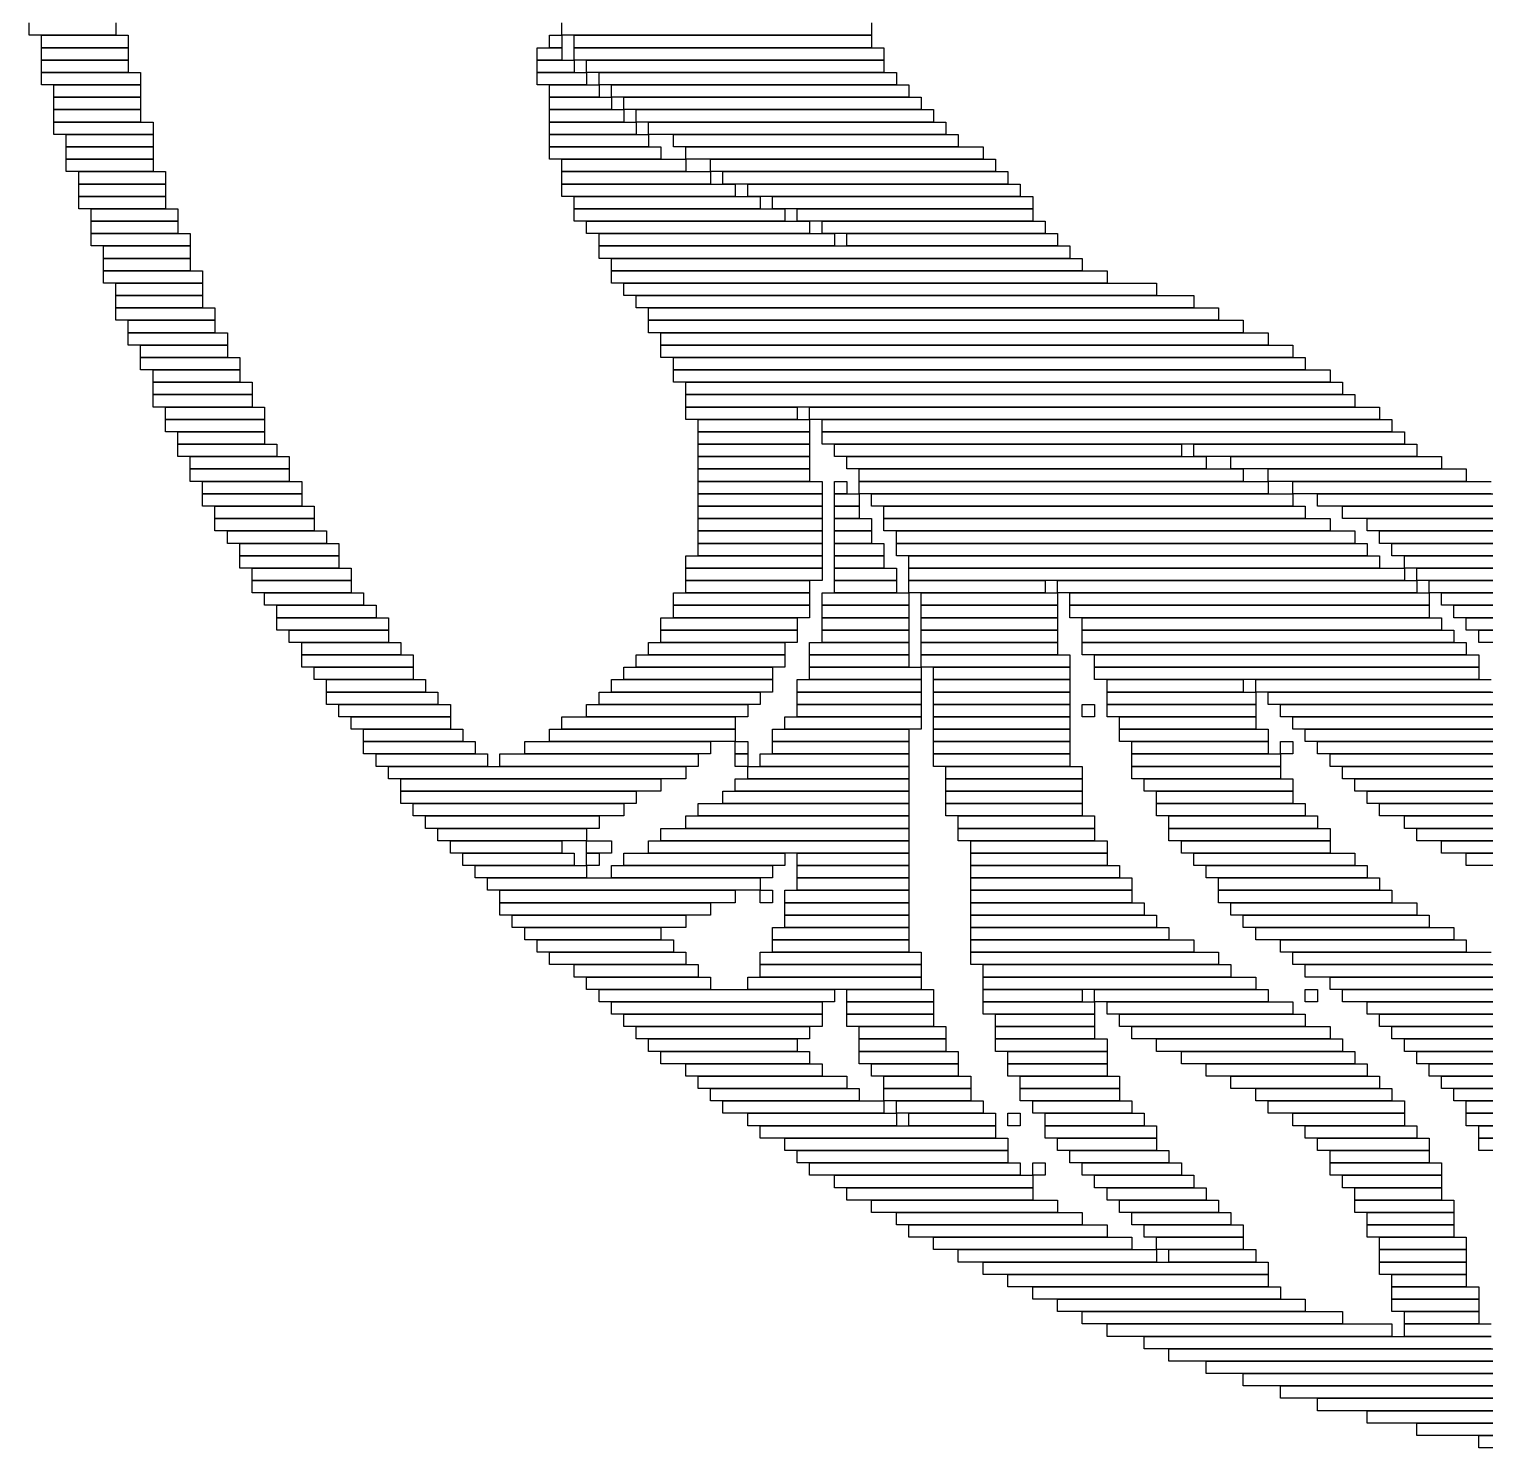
# Model space of a CAD drawing. Extents: x 366 to 658, y 363 to 661.
# Drawn here: x 369 to 486.5, y 365 to 479.5 of the extents above; entities that cross this region are included whole.
import ezdxf

# ---------------------------------------------------------------- set-up
doc = ezdxf.new("R2010")
doc.units = 0

msp = doc.modelspace()

# ---------------------------------------------------------------- linework, layer by layer
for p, q in [((369, 479), (369, 480)), ((376, 480), (376, 479)), ((412, 479), (412, 480)), ((437, 480), (437, 479)), ((376, 479), (369, 479)), ((370, 479), (377, 479)), ((370, 478), (370, 479)), ((377, 479), (377, 478)), ((411, 479), (412, 479)), ((411, 478), (411, 479)), ((437, 479), (412, 479)), ((412, 479), (412, 478)), ((413, 479), (437, 479)), ((413, 478), (413, 479)), ((437, 479), (437, 478)), ((377, 478), (370, 478)), ((370, 478), (377, 478)), ((370, 477), (370, 478)), ((377, 478), (377, 477)), ((410, 478), (412, 478)), ((410, 477), (410, 478)), ((412, 478), (411, 478)), ((412, 478), (412, 477)), ((437, 478), (413, 478)), ((413, 478), (438, 478)), ((413, 477), (413, 478)), ((438, 478), (438, 477)), ((377, 477), (370, 477)), ((370, 477), (377, 477)), ((370, 476), (370, 477)), ((377, 476), (370, 476)), ((370, 476), (378, 476)), ((370, 475), (370, 476)), ((377, 477), (377, 476)), ((378, 476), (378, 475)), ((412, 477), (410, 477)), ((410, 477), (413, 477)), ((410, 476), (410, 477)), ((413, 476), (410, 476)), ((410, 476), (414, 476)), ((410, 475), (410, 476)), ((438, 477), (413, 477)), ((413, 477), (413, 476)), ((414, 477), (438, 477)), ((414, 476), (414, 477)), ((438, 476), (414, 476)), ((414, 476), (414, 475)), ((415, 476), (439, 476)), ((415, 475), (415, 476)), ((438, 477), (438, 476)), ((439, 476), (439, 475)), ((378, 475), (370, 475)), ((371, 475), (378, 475)), ((371, 474), (371, 475)), ((378, 475), (378, 474)), ((414, 475), (410, 475)), ((411, 475), (415, 475)), ((411, 474), (411, 475)), ((439, 475), (415, 475)), ((415, 475), (415, 474)), ((416, 475), (440, 475)), ((416, 474), (416, 475)), ((440, 475), (440, 474)), ((378, 474), (371, 474)), ((371, 474), (378, 474)), ((371, 473), (371, 474)), ((378, 474), (378, 473)), ((415, 474), (411, 474)), ((411, 474), (416, 474)), ((411, 473), (411, 474)), ((440, 474), (416, 474)), ((416, 474), (416, 473)), ((417, 474), (441, 474)), ((417, 473), (417, 474)), ((441, 474), (441, 473)), ((378, 473), (371, 473)), ((371, 473), (378, 473)), ((371, 472), (371, 473)), ((378, 473), (378, 472)), ((416, 473), (411, 473)), ((411, 473), (417, 473)), ((411, 472), (411, 473)), ((441, 473), (417, 473)), ((417, 473), (417, 472)), ((418, 473), (442, 473)), ((418, 472), (418, 473)), ((442, 473), (442, 472)), ((378, 472), (371, 472)), ((371, 472), (379, 472)), ((371, 471), (371, 472)), ((379, 472), (379, 471)), ((417, 472), (411, 472)), ((411, 472), (418, 472)), ((411, 471), (411, 472)), ((442, 472), (418, 472)), ((418, 472), (418, 471)), ((419, 472), (443, 472)), ((419, 471), (419, 472)), ((443, 472), (443, 471)), ((379, 471), (371, 471)), ((372, 471), (379, 471)), ((372, 470), (372, 471)), ((379, 470), (372, 470)), ((372, 470), (379, 470)), ((372, 469), (372, 470)), ((379, 471), (379, 470)), ((379, 470), (379, 469)), ((418, 471), (411, 471)), ((411, 471), (419, 471)), ((411, 470), (411, 471)), ((419, 470), (411, 470)), ((411, 470), (420, 470)), ((411, 469), (411, 470)), ((443, 471), (419, 471)), ((419, 471), (419, 470)), ((420, 470), (420, 469)), ((421, 471), (444, 471)), ((421, 470), (421, 471)), ((444, 470), (421, 470)), ((422, 470), (446, 470)), ((422, 469), (422, 470)), ((444, 471), (444, 470)), ((446, 470), (446, 469)), ((379, 469), (372, 469)), ((372, 469), (379, 469)), ((372, 468), (372, 469)), ((379, 469), (379, 468)), ((420, 469), (411, 469)), ((412, 469), (422, 469)), ((412, 468), (412, 469)), ((446, 469), (422, 469)), ((422, 469), (422, 468)), ((424, 469), (447, 469)), ((424, 468), (424, 469)), ((447, 469), (447, 468)), ((379, 468), (372, 468)), ((373, 468), (380, 468)), ((373, 467), (373, 468)), ((380, 468), (380, 467)), ((422, 468), (412, 468)), ((412, 468), (424, 468)), ((412, 467), (412, 468)), ((447, 468), (424, 468)), ((424, 468), (424, 467)), ((425, 468), (448, 468)), ((425, 467), (425, 468)), ((448, 468), (448, 467)), ((380, 467), (373, 467)), ((373, 467), (380, 467)), ((373, 466), (373, 467)), ((380, 467), (380, 466)), ((424, 467), (412, 467)), ((412, 467), (426, 467)), ((412, 466), (412, 467)), ((448, 467), (425, 467)), ((426, 467), (426, 466)), ((427, 467), (449, 467)), ((427, 466), (427, 467)), ((449, 467), (449, 466)), ((380, 466), (373, 466)), ((373, 466), (380, 466)), ((373, 465), (373, 466)), ((380, 466), (380, 465)), ((426, 466), (412, 466)), ((413, 466), (428, 466)), ((413, 465), (413, 466)), ((449, 466), (427, 466)), ((428, 466), (428, 465)), ((429, 466), (450, 466)), ((429, 465), (429, 466)), ((450, 466), (450, 465)), ((380, 465), (373, 465)), ((374, 465), (381, 465)), ((374, 464), (374, 465)), ((381, 465), (381, 464)), ((428, 465), (413, 465)), ((413, 465), (430, 465)), ((413, 464), (413, 465)), ((450, 465), (429, 465)), ((430, 465), (430, 464)), ((431, 465), (450, 465)), ((431, 464), (431, 465)), ((450, 465), (450, 464)), ((381, 464), (374, 464)), ((374, 464), (381, 464)), ((374, 463), (374, 464)), ((381, 463), (374, 463)), ((374, 463), (382, 463)), ((374, 462), (374, 463)), ((381, 464), (381, 463)), ((382, 463), (382, 462)), ((430, 464), (413, 464)), ((414, 464), (432, 464)), ((414, 463), (414, 464)), ((432, 463), (414, 463)), ((415, 463), (434, 463)), ((415, 462), (415, 463)), ((450, 464), (431, 464)), ((432, 464), (432, 463)), ((433, 464), (451, 464)), ((433, 463), (433, 464)), ((451, 463), (433, 463)), ((434, 463), (434, 462)), ((435, 463), (452, 463)), ((435, 462), (435, 463)), ((451, 464), (451, 463)), ((452, 463), (452, 462)), ((382, 462), (374, 462)), ((375, 462), (382, 462)), ((375, 461), (375, 462)), ((382, 462), (382, 461)), ((434, 462), (415, 462)), ((415, 462), (453, 462)), ((415, 461), (415, 462)), ((452, 462), (435, 462)), ((453, 462), (453, 461)), ((382, 461), (375, 461)), ((375, 461), (382, 461)), ((375, 460), (375, 461)), ((382, 461), (382, 460)), ((453, 461), (415, 461)), ((416, 461), (454, 461)), ((416, 460), (416, 461)), ((454, 461), (454, 460)), ((382, 460), (375, 460)), ((375, 460), (383, 460)), ((375, 459), (375, 460)), ((383, 460), (383, 459)), ((454, 460), (416, 460)), ((416, 460), (456, 460)), ((416, 459), (416, 460)), ((456, 460), (456, 459)), ((383, 459), (375, 459)), ((376, 459), (383, 459)), ((376, 458), (376, 459)), ((383, 459), (383, 458)), ((456, 459), (416, 459)), ((417, 459), (460, 459)), ((417, 458), (417, 459)), ((460, 459), (460, 458)), ((383, 458), (376, 458)), ((376, 458), (383, 458)), ((376, 457), (376, 458)), ((383, 458), (383, 457)), ((460, 458), (417, 458)), ((418, 458), (463, 458)), ((418, 457), (418, 458)), ((463, 458), (463, 457)), ((383, 457), (376, 457)), ((376, 457), (384, 457)), ((376, 456), (376, 457)), ((384, 456), (376, 456)), ((377, 456), (384, 456)), ((377, 455), (377, 456)), ((384, 457), (384, 456)), ((384, 456), (384, 455)), ((463, 457), (418, 457)), ((419, 457), (465, 457)), ((419, 456), (419, 457)), ((465, 456), (419, 456)), ((419, 456), (467, 456)), ((419, 455), (419, 456)), ((465, 457), (465, 456)), ((467, 456), (467, 455)), ((384, 455), (377, 455)), ((377, 455), (385, 455)), ((377, 454), (377, 455)), ((385, 455), (385, 454)), ((467, 455), (419, 455)), ((420, 455), (469, 455)), ((420, 454), (420, 455)), ((469, 455), (469, 454)), ((385, 454), (377, 454)), ((378, 454), (385, 454)), ((378, 453), (378, 454)), ((385, 454), (385, 453)), ((469, 454), (420, 454)), ((420, 454), (471, 454)), ((420, 453), (420, 454)), ((471, 454), (471, 453)), ((385, 453), (378, 453)), ((378, 453), (386, 453)), ((378, 452), (378, 453)), ((386, 453), (386, 452)), ((471, 453), (420, 453)), ((421, 453), (472, 453)), ((421, 452), (421, 453)), ((472, 453), (472, 452)), ((386, 452), (378, 452)), ((379, 452), (386, 452)), ((379, 451), (379, 452)), ((386, 452), (386, 451)), ((472, 452), (421, 452)), ((421, 452), (474, 452)), ((421, 451), (421, 452)), ((474, 452), (474, 451)), ((386, 451), (379, 451)), ((379, 451), (387, 451)), ((379, 450), (379, 451)), ((387, 451), (387, 450)), ((474, 451), (421, 451)), ((422, 451), (475, 451)), ((422, 450), (422, 451)), ((475, 451), (475, 450)), ((387, 450), (379, 450)), ((379, 450), (387, 450)), ((379, 449), (379, 450)), ((387, 449), (379, 449)), ((380, 449), (388, 449)), ((380, 448), (380, 449)), ((387, 450), (387, 449)), ((388, 449), (388, 448)), ((475, 450), (422, 450)), ((422, 450), (476, 450)), ((422, 449), (422, 450)), ((476, 449), (422, 449)), ((422, 449), (431, 449)), ((422, 448), (422, 449)), ((431, 449), (431, 448)), ((432, 449), (478, 449)), ((432, 448), (432, 449)), ((476, 450), (476, 449)), ((478, 449), (478, 448)), ((388, 448), (380, 448)), ((380, 448), (388, 448)), ((380, 447), (380, 448)), ((388, 448), (388, 447)), ((431, 448), (422, 448)), ((423, 448), (432, 448)), ((423, 447), (423, 448)), ((478, 448), (432, 448)), ((432, 448), (432, 447)), ((433, 448), (479, 448)), ((433, 447), (433, 448)), ((479, 448), (479, 447)), ((388, 447), (380, 447)), ((381, 447), (388, 447)), ((381, 446), (381, 447)), ((388, 447), (388, 446)), ((432, 447), (423, 447)), ((423, 447), (432, 447)), ((423, 446), (423, 447)), ((432, 447), (432, 446)), ((479, 447), (433, 447)), ((433, 447), (480, 447)), ((433, 446), (433, 447)), ((480, 447), (480, 446)), ((388, 446), (381, 446)), ((381, 446), (389, 446)), ((381, 445), (381, 446)), ((389, 446), (389, 445)), ((432, 446), (423, 446)), ((423, 446), (432, 446)), ((423, 445), (423, 446)), ((432, 446), (432, 445)), ((480, 446), (433, 446)), ((434, 446), (462, 446)), ((434, 445), (434, 446)), ((462, 446), (462, 445)), ((463, 446), (481, 446)), ((463, 445), (463, 446)), ((481, 446), (481, 445)), ((389, 445), (381, 445)), ((382, 445), (390, 445)), ((382, 444), (382, 445)), ((390, 445), (390, 444)), ((432, 445), (423, 445)), ((423, 445), (432, 445)), ((423, 444), (423, 445)), ((432, 445), (432, 444)), ((462, 445), (434, 445)), ((435, 445), (464, 445)), ((435, 444), (435, 445)), ((481, 445), (463, 445)), ((464, 445), (464, 444)), ((466, 445), (483, 445)), ((466, 444), (466, 445)), ((483, 445), (483, 444)), ((390, 444), (382, 444)), ((382, 444), (390, 444)), ((382, 443), (382, 444)), ((390, 443), (382, 443)), ((383, 443), (391, 443)), ((383, 442), (383, 443)), ((390, 444), (390, 443)), ((391, 443), (391, 442)), ((432, 444), (423, 444)), ((423, 444), (432, 444)), ((423, 443), (423, 444)), ((432, 443), (423, 443)), ((423, 443), (433, 443)), ((423, 442), (423, 443)), ((432, 444), (432, 443)), ((433, 443), (433, 442)), ((434, 443), (435, 443)), ((434, 442), (434, 443)), ((464, 444), (435, 444)), ((435, 443), (435, 442)), ((436, 444), (467, 444)), ((436, 443), (436, 444)), ((467, 443), (436, 443)), ((436, 443), (469, 443)), ((436, 442), (436, 443)), ((483, 444), (466, 444)), ((467, 444), (467, 443)), ((469, 444), (485, 444)), ((469, 443), (469, 444)), ((485, 443), (469, 443)), ((469, 443), (469, 442)), ((471, 443), (487, 443)), ((471, 442), (471, 443)), ((485, 444), (485, 443)), ((391, 442), (383, 442)), ((383, 442), (391, 442)), ((383, 441), (383, 442)), ((391, 442), (391, 441)), ((433, 442), (423, 442)), ((423, 442), (433, 442)), ((423, 441), (423, 442)), ((433, 442), (433, 441)), ((435, 442), (434, 442)), ((434, 442), (436, 442)), ((434, 441), (434, 442)), ((469, 442), (436, 442)), ((436, 442), (436, 441)), ((437, 442), (471, 442)), ((437, 441), (437, 442)), ((487, 442), (471, 442)), ((471, 442), (471, 441)), ((473, 442), (489, 442)), ((473, 441), (473, 442)), ((391, 441), (383, 441)), ((384, 441), (392, 441)), ((384, 440), (384, 441)), ((392, 441), (392, 440)), ((433, 441), (423, 441)), ((423, 441), (433, 441)), ((423, 440), (423, 441)), ((433, 441), (433, 440)), ((436, 441), (434, 441)), ((434, 441), (436, 441)), ((434, 440), (434, 441)), ((436, 441), (436, 440)), ((471, 441), (437, 441)), ((438, 441), (472, 441)), ((438, 440), (438, 441)), ((472, 441), (472, 440)), ((489, 441), (473, 441)), ((475, 441), (492, 441)), ((475, 440), (475, 441)), ((392, 440), (384, 440)), ((384, 440), (392, 440)), ((384, 439), (384, 440)), ((392, 440), (392, 439)), ((433, 440), (423, 440)), ((423, 440), (433, 440)), ((423, 439), (423, 440)), ((433, 440), (433, 439)), ((436, 440), (434, 440)), ((434, 440), (437, 440)), ((434, 439), (434, 440)), ((437, 440), (437, 439)), ((472, 440), (438, 440)), ((438, 440), (474, 440)), ((438, 439), (438, 440)), ((474, 440), (474, 439)), ((492, 440), (475, 440)), ((477, 440), (495, 440)), ((477, 439), (477, 440)), ((392, 439), (384, 439)), ((385, 439), (393, 439)), ((385, 438), (385, 439)), ((393, 439), (393, 438)), ((433, 439), (423, 439)), ((423, 439), (433, 439)), ((423, 438), (423, 439)), ((433, 439), (433, 438)), ((437, 439), (434, 439)), ((434, 439), (437, 439)), ((434, 438), (434, 439)), ((437, 439), (437, 438)), ((474, 439), (438, 439)), ((439, 439), (476, 439)), ((439, 438), (439, 439)), ((476, 439), (476, 438)), ((495, 439), (477, 439)), ((478, 439), (498, 439)), ((478, 438), (478, 439)), ((393, 438), (385, 438)), ((386, 438), (394, 438)), ((386, 437), (386, 438)), ((394, 438), (394, 437)), ((433, 438), (423, 438)), ((423, 438), (433, 438)), ((423, 437), (423, 438)), ((433, 438), (433, 437)), ((437, 438), (434, 438)), ((434, 438), (438, 438)), ((434, 437), (434, 438)), ((438, 438), (438, 437)), ((476, 438), (439, 438)), ((439, 438), (477, 438)), ((439, 437), (439, 438)), ((477, 438), (477, 437)), ((498, 438), (478, 438)), ((479, 438), (502, 438)), ((479, 437), (479, 438)), ((394, 437), (386, 437)), ((386, 437), (394, 437)), ((386, 436), (386, 437)), ((394, 436), (386, 436)), ((387, 436), (395, 436)), ((387, 435), (387, 436)), ((394, 437), (394, 436)), ((395, 436), (395, 435)), ((422, 437), (433, 437)), ((422, 436), (422, 437)), ((433, 436), (422, 436)), ((422, 436), (433, 436)), ((422, 435), (422, 436)), ((433, 437), (423, 437)), ((433, 437), (433, 436)), ((433, 436), (433, 435)), ((438, 437), (434, 437)), ((434, 437), (438, 437)), ((434, 436), (434, 437)), ((438, 436), (434, 436)), ((434, 436), (439, 436)), ((434, 435), (434, 436)), ((438, 437), (438, 436)), ((477, 437), (439, 437)), ((439, 436), (439, 435)), ((440, 437), (478, 437)), ((440, 436), (440, 437)), ((478, 436), (440, 436)), ((440, 436), (480, 436)), ((440, 435), (440, 436)), ((478, 437), (478, 436)), ((502, 437), (479, 437)), ((480, 437), (506, 437)), ((480, 436), (480, 437)), ((506, 436), (480, 436)), ((480, 436), (480, 435)), ((481, 436), (511, 436)), ((481, 435), (481, 436)), ((395, 435), (387, 435)), ((387, 435), (395, 435)), ((387, 434), (387, 435)), ((395, 435), (395, 434)), ((433, 435), (422, 435)), ((422, 435), (432, 435)), ((422, 434), (422, 435)), ((432, 435), (432, 434)), ((439, 435), (434, 435)), ((434, 435), (439, 435)), ((434, 434), (434, 435)), ((439, 435), (439, 434)), ((480, 435), (440, 435)), ((440, 435), (451, 435)), ((440, 434), (440, 435)), ((451, 435), (451, 434)), ((452, 435), (481, 435)), ((452, 434), (452, 435)), ((511, 435), (481, 435)), ((481, 435), (481, 434)), ((482, 435), (517, 435)), ((482, 434), (482, 435)), ((395, 434), (387, 434)), ((388, 434), (396, 434)), ((388, 433), (388, 434)), ((396, 434), (396, 433)), ((421, 434), (432, 434)), ((421, 433), (421, 434)), ((432, 434), (422, 434)), ((432, 434), (432, 433)), ((433, 434), (440, 434)), ((433, 433), (433, 434)), ((439, 434), (434, 434)), ((451, 434), (440, 434)), ((440, 434), (440, 433)), ((441, 434), (452, 434)), ((441, 433), (441, 434)), ((481, 434), (452, 434)), ((452, 434), (452, 433)), ((453, 434), (482, 434)), ((453, 433), (453, 434)), ((517, 434), (482, 434)), ((482, 434), (482, 433)), ((483, 434), (524, 434)), ((483, 433), (483, 434)), ((396, 433), (388, 433)), ((389, 433), (397, 433)), ((389, 432), (389, 433)), ((397, 433), (397, 432)), ((432, 433), (421, 433)), ((421, 433), (432, 433)), ((421, 432), (421, 433)), ((432, 433), (432, 432)), ((440, 433), (433, 433)), ((433, 433), (440, 433)), ((433, 432), (433, 433)), ((440, 433), (440, 432)), ((452, 433), (441, 433)), ((441, 433), (452, 433)), ((441, 432), (441, 433)), ((452, 433), (452, 432)), ((482, 433), (453, 433)), ((453, 433), (482, 433)), ((453, 432), (453, 433)), ((482, 433), (482, 432)), ((524, 433), (483, 433)), ((484, 433), (545, 433)), ((484, 432), (484, 433)), ((397, 432), (389, 432)), ((389, 432), (398, 432)), ((389, 431), (389, 432)), ((398, 432), (398, 431)), ((420, 432), (431, 432)), ((420, 431), (420, 432)), ((432, 432), (421, 432)), ((431, 432), (431, 431)), ((440, 432), (433, 432)), ((433, 432), (440, 432)), ((433, 431), (433, 432)), ((440, 432), (440, 431)), ((452, 432), (441, 432)), ((441, 432), (452, 432)), ((441, 431), (441, 432)), ((452, 432), (452, 431)), ((482, 432), (453, 432)), ((454, 432), (483, 432)), ((454, 431), (454, 432)), ((483, 432), (483, 431)), ((545, 432), (484, 432)), ((485, 432), (551, 432)), ((485, 431), (485, 432)), ((398, 431), (389, 431)), ((390, 431), (398, 431)), ((390, 430), (390, 431)), ((398, 431), (398, 430)), ((431, 431), (420, 431)), ((420, 431), (431, 431)), ((420, 430), (420, 431)), ((431, 431), (431, 430)), ((440, 431), (433, 431)), ((433, 431), (440, 431)), ((433, 430), (433, 431)), ((440, 431), (440, 430)), ((452, 431), (441, 431)), ((441, 431), (452, 431)), ((441, 430), (441, 431)), ((452, 431), (452, 430)), ((483, 431), (454, 431)), ((454, 431), (484, 431)), ((454, 430), (454, 431)), ((484, 431), (484, 430)), ((551, 431), (485, 431)), ((486, 431), (555, 431)), ((486, 430), (486, 431)), ((398, 430), (390, 430)), ((391, 430), (399, 430)), ((391, 429), (391, 430)), ((399, 429), (391, 429)), ((391, 429), (400, 429)), ((391, 428), (391, 429)), ((399, 430), (399, 429)), ((400, 429), (400, 428)), ((418, 429), (430, 429)), ((418, 428), (418, 429)), ((419, 430), (430, 430)), ((419, 429), (419, 430)), ((430, 429), (419, 429)), ((431, 430), (420, 430)), ((430, 430), (430, 429)), ((430, 429), (430, 428)), ((432, 430), (440, 430)), ((432, 429), (432, 430)), ((440, 429), (432, 429)), ((432, 429), (440, 429)), ((432, 428), (432, 429)), ((440, 430), (433, 430)), ((440, 430), (440, 429)), ((440, 429), (440, 428)), ((452, 430), (441, 430)), ((441, 430), (452, 430)), ((441, 429), (441, 430)), ((452, 429), (441, 429)), ((441, 429), (453, 429)), ((441, 428), (441, 429)), ((452, 430), (452, 429)), ((453, 429), (453, 428)), ((484, 430), (454, 430)), ((454, 430), (485, 430)), ((454, 429), (454, 430)), ((485, 429), (454, 429)), ((455, 429), (486, 429)), ((455, 428), (455, 429)), ((485, 430), (485, 429)), ((555, 430), (486, 430)), ((486, 429), (486, 428)), ((400, 428), (391, 428)), ((392, 428), (400, 428)), ((392, 427), (392, 428)), ((400, 428), (400, 427)), ((417, 428), (429, 428)), ((417, 427), (417, 428)), ((430, 428), (418, 428)), ((429, 428), (429, 427)), ((440, 428), (432, 428)), ((432, 428), (441, 428)), ((432, 427), (432, 428)), ((453, 428), (441, 428)), ((441, 428), (441, 427)), ((442, 428), (453, 428)), ((442, 427), (442, 428)), ((453, 428), (453, 427)), ((486, 428), (455, 428)), ((455, 428), (486, 428)), ((455, 427), (455, 428)), ((486, 428), (486, 427)), ((400, 427), (392, 427)), ((393, 427), (401, 427)), ((393, 426), (393, 427)), ((401, 427), (401, 426)), ((416, 427), (429, 427)), ((416, 426), (416, 427)), ((429, 427), (417, 427)), ((429, 427), (429, 426)), ((431, 427), (441, 427)), ((431, 426), (431, 427)), ((441, 427), (432, 427)), ((441, 427), (441, 426)), ((453, 427), (442, 427)), ((442, 427), (453, 427)), ((442, 426), (442, 427)), ((453, 427), (453, 426)), ((486, 427), (455, 427)), ((456, 427), (467, 427)), ((456, 426), (456, 427)), ((467, 427), (467, 426)), ((468, 427), (487, 427)), ((468, 426), (468, 427)), ((401, 426), (393, 426)), ((393, 426), (402, 426)), ((393, 425), (393, 426)), ((402, 426), (402, 425)), ((415, 426), (428, 426)), ((415, 425), (415, 426)), ((429, 426), (416, 426)), ((428, 426), (428, 425)), ((441, 426), (431, 426)), ((431, 426), (441, 426)), ((431, 425), (431, 426)), ((441, 426), (441, 425)), ((453, 426), (442, 426)), ((442, 426), (453, 426)), ((442, 425), (442, 426)), ((453, 426), (453, 425)), ((467, 426), (456, 426)), ((456, 426), (468, 426)), ((456, 425), (456, 426)), ((487, 426), (468, 426)), ((468, 426), (468, 425)), ((469, 426), (488, 426)), ((469, 425), (469, 426)), ((402, 425), (393, 425)), ((394, 425), (403, 425)), ((394, 424), (394, 425)), ((403, 425), (403, 424)), ((414, 425), (427, 425)), ((414, 424), (414, 425)), ((428, 425), (415, 425)), ((427, 425), (427, 424)), ((441, 425), (431, 425)), ((431, 425), (441, 425)), ((431, 424), (431, 425)), ((441, 425), (441, 424)), ((453, 425), (442, 425)), ((442, 425), (453, 425)), ((442, 424), (442, 425)), ((453, 425), (453, 424)), ((454, 425), (455, 425)), ((454, 424), (454, 425)), ((455, 425), (455, 424)), ((468, 425), (456, 425)), ((456, 425), (468, 425)), ((456, 424), (456, 425)), ((468, 425), (468, 424)), ((488, 425), (469, 425)), ((470, 425), (489, 425)), ((470, 424), (470, 425)), ((403, 424), (394, 424)), ((395, 424), (403, 424)), ((395, 423), (395, 424)), ((403, 423), (395, 423)), ((396, 423), (404, 423)), ((396, 422), (396, 423)), ((403, 424), (403, 423)), ((404, 423), (404, 422)), ((411, 423), (426, 423)), ((411, 422), (411, 423)), ((412, 424), (426, 424)), ((412, 423), (412, 424)), ((426, 423), (412, 423)), ((427, 424), (414, 424)), ((426, 424), (426, 423)), ((426, 423), (426, 422)), ((429, 423), (440, 423)), ((429, 422), (429, 423)), ((430, 424), (441, 424)), ((430, 423), (430, 424)), ((441, 423), (430, 423)), ((441, 424), (431, 424)), ((440, 423), (440, 422)), ((441, 424), (441, 423)), ((453, 424), (442, 424)), ((442, 424), (453, 424)), ((442, 423), (442, 424)), ((453, 423), (442, 423)), ((442, 423), (453, 423)), ((442, 422), (442, 423)), ((453, 424), (453, 423)), ((453, 423), (453, 422)), ((455, 424), (454, 424)), ((468, 424), (456, 424)), ((457, 424), (468, 424)), ((457, 423), (457, 424)), ((468, 423), (457, 423)), ((457, 423), (469, 423)), ((457, 422), (457, 423)), ((468, 424), (468, 423)), ((469, 423), (469, 422)), ((489, 424), (470, 424)), ((471, 424), (490, 424)), ((471, 423), (471, 424)), ((490, 423), (471, 423)), ((472, 423), (491, 423)), ((472, 422), (472, 423)), ((404, 422), (396, 422)), ((396, 422), (405, 422)), ((396, 421), (396, 422)), ((405, 422), (405, 421)), ((409, 422), (424, 422)), ((409, 421), (409, 422)), ((426, 422), (411, 422)), ((424, 422), (424, 421)), ((426, 422), (427, 422)), ((426, 421), (426, 422)), ((427, 422), (427, 421)), ((440, 422), (429, 422)), ((429, 422), (440, 422)), ((429, 421), (429, 422)), ((440, 422), (440, 421)), ((453, 422), (442, 422)), ((442, 422), (453, 422)), ((442, 421), (442, 422)), ((453, 422), (453, 421)), ((469, 422), (457, 422)), ((458, 422), (469, 422)), ((458, 421), (458, 422)), ((469, 422), (469, 421)), ((470, 422), (471, 422)), ((470, 421), (470, 422)), ((471, 422), (471, 421)), ((491, 422), (472, 422)), ((473, 422), (492, 422)), ((473, 421), (473, 422)), ((405, 421), (396, 421)), ((397, 421), (406, 421)), ((397, 420), (397, 421)), ((406, 421), (406, 420)), ((407, 421), (423, 421)), ((407, 420), (407, 421)), ((424, 421), (409, 421)), ((423, 421), (423, 420)), ((427, 421), (426, 421)), ((426, 421), (427, 421)), ((426, 420), (426, 421)), ((427, 421), (427, 420)), ((428, 421), (440, 421)), ((428, 420), (428, 421)), ((440, 421), (429, 421)), ((440, 421), (440, 420)), ((453, 421), (442, 421)), ((442, 421), (453, 421)), ((442, 420), (442, 421)), ((453, 421), (453, 420)), ((469, 421), (458, 421)), ((458, 421), (470, 421)), ((458, 420), (458, 421)), ((471, 421), (470, 421)), ((470, 421), (470, 420)), ((492, 421), (473, 421)), ((474, 421), (493, 421)), ((474, 420), (474, 421)), ((406, 420), (397, 420)), ((398, 420), (422, 420)), ((398, 419), (398, 420)), ((423, 420), (407, 420)), ((422, 420), (422, 419)), ((427, 420), (426, 420)), ((427, 420), (440, 420)), ((427, 419), (427, 420)), ((440, 420), (428, 420)), ((440, 420), (440, 419)), ((453, 420), (442, 420)), ((443, 420), (454, 420)), ((443, 419), (443, 420)), ((454, 420), (454, 419)), ((470, 420), (458, 420)), ((458, 420), (470, 420)), ((458, 419), (458, 420)), ((470, 420), (470, 419)), ((493, 420), (474, 420)), ((475, 420), (494, 420)), ((475, 419), (475, 420)), ((422, 419), (398, 419)), ((399, 419), (420, 419)), ((399, 418), (399, 419)), ((420, 419), (420, 418)), ((426, 419), (440, 419)), ((426, 418), (426, 419)), ((440, 419), (427, 419)), ((440, 419), (440, 418)), ((454, 419), (443, 419)), ((443, 419), (454, 419)), ((443, 418), (443, 419)), ((454, 419), (454, 418)), ((470, 419), (458, 419)), ((459, 419), (471, 419)), ((459, 418), (459, 419)), ((471, 419), (471, 418)), ((494, 419), (475, 419)), ((476, 419), (496, 419)), ((476, 418), (476, 419)), ((420, 418), (399, 418)), ((399, 418), (418, 418)), ((399, 417), (399, 418)), ((418, 418), (418, 417)), ((425, 418), (440, 418)), ((425, 417), (425, 418)), ((440, 418), (426, 418)), ((440, 418), (440, 417)), ((454, 418), (443, 418)), ((443, 418), (454, 418)), ((443, 417), (443, 418)), ((454, 418), (454, 417)), ((471, 418), (459, 418)), ((460, 418), (471, 418)), ((460, 417), (460, 418)), ((471, 418), (471, 417)), ((496, 418), (476, 418)), ((477, 418), (498, 418)), ((477, 417), (477, 418)), ((418, 417), (399, 417)), ((400, 417), (417, 417)), ((400, 416), (400, 417)), ((417, 416), (400, 416)), ((401, 416), (415, 416)), ((401, 415), (401, 416)), ((415, 416), (415, 415)), ((417, 417), (417, 416)), ((422, 416), (440, 416)), ((422, 415), (422, 416)), ((423, 417), (440, 417)), ((423, 416), (423, 417)), ((440, 416), (423, 416)), ((440, 417), (425, 417)), ((440, 417), (440, 416)), ((440, 416), (440, 415)), ((454, 417), (443, 417)), ((443, 417), (454, 417)), ((443, 416), (443, 417)), ((454, 416), (443, 416)), ((444, 416), (455, 416)), ((444, 415), (444, 416)), ((454, 417), (454, 416)), ((455, 416), (455, 415)), ((471, 417), (460, 417)), ((460, 417), (472, 417)), ((460, 416), (460, 417)), ((472, 416), (460, 416)), ((461, 416), (473, 416)), ((461, 415), (461, 416)), ((472, 417), (472, 416)), ((473, 416), (473, 415)), ((498, 417), (477, 417)), ((478, 417), (499, 417)), ((478, 416), (478, 417)), ((499, 416), (478, 416)), ((480, 416), (502, 416)), ((480, 415), (480, 416)), ((415, 415), (401, 415)), ((402, 415), (414, 415)), ((402, 414), (402, 415)), ((414, 415), (414, 414)), ((420, 415), (440, 415)), ((420, 414), (420, 415)), ((440, 415), (422, 415)), ((440, 415), (440, 414)), ((455, 415), (444, 415)), ((444, 415), (455, 415)), ((444, 414), (444, 415)), ((455, 415), (455, 414)), ((473, 415), (461, 415)), ((461, 415), (474, 415)), ((461, 414), (461, 415)), ((474, 415), (474, 414)), ((502, 415), (480, 415)), ((481, 415), (531, 415)), ((481, 414), (481, 415)), ((414, 414), (402, 414)), ((403, 414), (412, 414)), ((403, 413), (403, 414)), ((412, 414), (412, 413)), ((414, 414), (416, 414)), ((414, 413), (414, 414)), ((416, 414), (416, 413)), ((419, 414), (440, 414)), ((419, 413), (419, 414)), ((440, 414), (420, 414)), ((440, 414), (440, 413)), ((455, 414), (444, 414)), ((445, 414), (456, 414)), ((445, 413), (445, 414)), ((456, 414), (456, 413)), ((474, 414), (461, 414)), ((462, 414), (474, 414)), ((462, 413), (462, 414)), ((474, 414), (474, 413)), ((531, 414), (481, 414)), ((483, 414), (534, 414)), ((483, 413), (483, 414)), ((412, 413), (403, 413)), ((404, 413), (413, 413)), ((404, 412), (404, 413)), ((413, 413), (413, 412)), ((416, 413), (414, 413)), ((414, 413), (415, 413)), ((414, 412), (414, 413)), ((415, 413), (415, 412)), ((417, 413), (430, 413)), ((417, 412), (417, 413)), ((440, 413), (419, 413)), ((430, 413), (430, 412)), ((431, 413), (440, 413)), ((431, 412), (431, 413)), ((440, 413), (440, 412)), ((456, 413), (445, 413)), ((445, 413), (456, 413)), ((445, 412), (445, 413)), ((456, 413), (456, 412)), ((474, 413), (462, 413)), ((463, 413), (476, 413)), ((463, 412), (463, 413)), ((476, 413), (476, 412)), ((534, 413), (483, 413)), ((485, 413), (536, 413)), ((485, 412), (485, 413)), ((413, 412), (404, 412)), ((405, 412), (414, 412)), ((405, 411), (405, 412)), ((415, 412), (414, 412)), ((414, 412), (414, 411)), ((416, 412), (429, 412)), ((416, 411), (416, 412)), ((430, 412), (417, 412)), ((429, 412), (429, 411)), ((440, 412), (431, 412)), ((431, 412), (440, 412)), ((431, 411), (431, 412)), ((440, 412), (440, 411)), ((456, 412), (445, 412)), ((445, 412), (457, 412)), ((445, 411), (445, 412)), ((457, 412), (457, 411)), ((476, 412), (463, 412)), ((464, 412), (477, 412)), ((464, 411), (464, 412)), ((477, 412), (477, 411)), ((536, 412), (485, 412)), ((414, 411), (405, 411)), ((406, 411), (428, 411)), ((406, 410), (406, 411)), ((429, 411), (416, 411)), ((428, 411), (428, 410)), ((440, 411), (431, 411)), ((431, 411), (440, 411)), ((431, 410), (431, 411)), ((440, 411), (440, 410)), ((457, 411), (445, 411)), ((445, 411), (458, 411)), ((445, 410), (445, 411)), ((458, 411), (458, 410)), ((477, 411), (464, 411)), ((465, 411), (478, 411)), ((465, 410), (465, 411)), ((478, 411), (478, 410)), ((428, 410), (406, 410)), ((407, 410), (426, 410)), ((407, 409), (407, 410)), ((426, 409), (407, 409)), ((407, 409), (424, 409)), ((407, 408), (407, 409)), ((424, 409), (424, 408)), ((426, 410), (426, 409)), ((428, 410), (429, 410)), ((428, 409), (428, 410)), ((429, 409), (428, 409)), ((429, 410), (429, 409)), ((430, 410), (440, 410)), ((430, 409), (430, 410)), ((440, 409), (430, 409)), ((430, 409), (440, 409)), ((430, 408), (430, 409)), ((440, 410), (431, 410)), ((440, 410), (440, 409)), ((440, 409), (440, 408)), ((458, 410), (445, 410)), ((445, 410), (458, 410)), ((445, 409), (445, 410)), ((458, 409), (445, 409)), ((445, 409), (459, 409)), ((445, 408), (445, 409)), ((458, 410), (458, 409)), ((459, 409), (459, 408)), ((478, 410), (465, 410)), ((465, 410), (479, 410)), ((465, 409), (465, 410)), ((479, 409), (465, 409)), ((466, 409), (481, 409)), ((466, 408), (466, 409)), ((479, 410), (479, 409)), ((481, 409), (481, 408)), ((424, 408), (407, 408)), ((408, 408), (422, 408)), ((408, 407), (408, 408)), ((422, 408), (422, 407)), ((440, 408), (430, 408)), ((430, 408), (440, 408)), ((430, 407), (430, 408)), ((440, 408), (440, 407)), ((459, 408), (445, 408)), ((445, 408), (460, 408)), ((445, 407), (445, 408)), ((460, 408), (460, 407)), ((481, 408), (466, 408)), ((467, 408), (482, 408)), ((467, 407), (467, 408)), ((482, 408), (482, 407)), ((422, 407), (408, 407)), ((409, 407), (420, 407)), ((409, 406), (409, 407)), ((420, 407), (420, 406)), ((429, 407), (440, 407)), ((429, 406), (429, 407)), ((440, 407), (430, 407)), ((440, 407), (440, 406)), ((460, 407), (445, 407)), ((445, 407), (461, 407)), ((445, 406), (445, 407)), ((461, 407), (461, 406)), ((482, 407), (467, 407)), ((468, 407), (484, 407)), ((468, 406), (468, 407)), ((484, 407), (484, 406)), ((420, 406), (409, 406)), ((410, 406), (421, 406)), ((410, 405), (410, 406)), ((421, 406), (421, 405)), ((440, 406), (429, 406)), ((429, 406), (440, 406)), ((429, 405), (429, 406)), ((440, 406), (440, 405)), ((461, 406), (445, 406)), ((445, 406), (463, 406)), ((445, 405), (445, 406)), ((463, 406), (463, 405)), ((484, 406), (468, 406)), ((470, 406), (485, 406)), ((470, 405), (470, 406)), ((485, 406), (485, 405)), ((421, 405), (410, 405)), ((411, 405), (422, 405)), ((411, 404), (411, 405)), ((422, 405), (422, 404)), ((428, 405), (441, 405)), ((428, 404), (428, 405)), ((440, 405), (429, 405)), ((441, 405), (441, 404)), ((463, 405), (445, 405)), ((445, 405), (465, 405)), ((445, 404), (445, 405)), ((465, 405), (465, 404)), ((485, 405), (470, 405)), ((471, 405), (487, 405)), ((471, 404), (471, 405)), ((422, 404), (411, 404)), ((413, 404), (423, 404)), ((413, 403), (413, 404)), ((423, 404), (423, 403)), ((441, 404), (428, 404)), ((428, 404), (441, 404)), ((428, 403), (428, 404)), ((441, 404), (441, 403)), ((465, 404), (445, 404)), ((446, 404), (466, 404)), ((446, 403), (446, 404)), ((466, 404), (466, 403)), ((487, 404), (471, 404)), ((472, 404), (489, 404)), ((472, 403), (472, 404)), ((423, 403), (413, 403)), ((414, 403), (424, 403)), ((414, 402), (414, 403)), ((424, 402), (414, 402)), ((415, 402), (434, 402)), ((415, 401), (415, 402)), ((424, 403), (424, 402)), ((427, 403), (441, 403)), ((427, 402), (427, 403)), ((441, 402), (427, 402)), ((441, 403), (428, 403)), ((434, 402), (434, 401)), ((435, 402), (442, 402)), ((435, 401), (435, 402)), ((441, 403), (441, 402)), ((442, 402), (442, 401)), ((466, 403), (446, 403)), ((446, 403), (468, 403)), ((446, 402), (446, 403)), ((468, 402), (446, 402)), ((446, 402), (454, 402)), ((446, 401), (446, 402)), ((454, 402), (454, 401)), ((455, 402), (469, 402)), ((455, 401), (455, 402)), ((468, 403), (468, 402)), ((469, 402), (469, 401)), ((489, 403), (472, 403)), ((472, 402), (473, 402)), ((472, 401), (472, 402)), ((473, 402), (473, 401)), ((474, 403), (492, 403)), ((474, 402), (474, 403)), ((492, 402), (474, 402)), ((475, 402), (494, 402)), ((475, 401), (475, 402)), ((434, 401), (415, 401)), ((416, 401), (433, 401)), ((416, 400), (416, 401)), ((433, 401), (433, 400)), ((442, 401), (435, 401)), ((435, 401), (442, 401)), ((435, 400), (435, 401)), ((442, 401), (442, 400)), ((454, 401), (446, 401)), ((446, 401), (455, 401)), ((446, 400), (446, 401)), ((469, 401), (455, 401)), ((455, 401), (455, 400)), ((456, 401), (471, 401)), ((456, 400), (456, 401)), ((471, 401), (471, 400)), ((473, 401), (472, 401)), ((494, 401), (475, 401)), ((477, 401), (496, 401)), ((477, 400), (477, 401)), ((433, 400), (416, 400)), ((417, 400), (433, 400)), ((417, 399), (417, 400)), ((433, 400), (433, 399)), ((442, 400), (435, 400)), ((435, 400), (442, 400)), ((435, 399), (435, 400)), ((442, 400), (442, 399)), ((455, 400), (446, 400)), ((447, 400), (455, 400)), ((447, 399), (447, 400)), ((455, 400), (455, 399)), ((471, 400), (456, 400)), ((457, 400), (472, 400)), ((457, 399), (457, 400)), ((472, 400), (472, 399)), ((496, 400), (477, 400)), ((478, 400), (498, 400)), ((478, 399), (478, 400)), ((433, 399), (417, 399)), ((418, 399), (432, 399)), ((418, 398), (418, 399)), ((432, 399), (432, 398)), ((442, 399), (435, 399)), ((436, 399), (443, 399)), ((436, 398), (436, 399)), ((443, 399), (443, 398)), ((455, 399), (447, 399)), ((447, 399), (455, 399)), ((447, 398), (447, 399)), ((455, 399), (455, 398)), ((472, 399), (457, 399)), ((458, 399), (474, 399)), ((458, 398), (458, 399)), ((474, 399), (474, 398)), ((498, 399), (478, 399)), ((479, 399), (500, 399)), ((479, 398), (479, 399)), ((432, 398), (418, 398)), ((419, 398), (431, 398)), ((419, 397), (419, 398)), ((431, 398), (431, 397)), ((443, 398), (436, 398)), ((436, 398), (443, 398)), ((436, 397), (436, 398)), ((443, 398), (443, 397)), ((455, 398), (447, 398)), ((447, 398), (456, 398)), ((447, 397), (447, 398)), ((456, 398), (456, 397)), ((474, 398), (458, 398)), ((460, 398), (475, 398)), ((460, 397), (460, 398)), ((475, 398), (475, 397)), ((500, 398), (479, 398)), ((480, 398), (502, 398)), ((480, 397), (480, 398)), ((431, 397), (419, 397)), ((420, 397), (432, 397)), ((420, 396), (420, 397)), ((432, 396), (420, 396)), ((422, 396), (433, 396)), ((422, 395), (422, 396)), ((432, 397), (432, 396)), ((433, 396), (433, 395)), ((443, 397), (436, 397)), ((436, 397), (444, 397)), ((436, 396), (436, 397)), ((444, 396), (436, 396)), ((437, 396), (444, 396)), ((437, 395), (437, 396)), ((444, 397), (444, 396)), ((444, 396), (444, 395)), ((456, 397), (447, 397)), ((448, 397), (456, 397)), ((448, 396), (448, 397)), ((456, 396), (448, 396)), ((448, 396), (456, 396)), ((448, 395), (448, 396)), ((456, 397), (456, 396)), ((456, 396), (456, 395)), ((475, 397), (460, 397)), ((462, 397), (476, 397)), ((462, 396), (462, 397)), ((476, 396), (462, 396)), ((464, 396), (477, 396)), ((464, 395), (464, 396)), ((476, 397), (476, 396)), ((477, 396), (477, 395)), ((502, 397), (480, 397)), ((481, 397), (503, 397)), ((481, 396), (481, 397)), ((503, 396), (481, 396)), ((482, 396), (505, 396)), ((482, 395), (482, 396)), ((433, 395), (422, 395)), ((423, 395), (435, 395)), ((423, 394), (423, 395)), ((435, 395), (435, 394)), ((444, 395), (437, 395)), ((438, 395), (445, 395)), ((438, 394), (438, 395)), ((445, 395), (445, 394)), ((456, 395), (448, 395)), ((449, 395), (457, 395)), ((449, 394), (449, 395)), ((457, 395), (457, 394)), ((477, 395), (464, 395)), ((466, 395), (478, 395)), ((466, 394), (466, 395)), ((478, 395), (478, 394)), ((505, 395), (482, 395)), ((483, 395), (506, 395)), ((483, 394), (483, 395)), ((435, 394), (423, 394)), ((424, 394), (436, 394)), ((424, 393), (424, 394)), ((436, 394), (436, 393)), ((445, 394), (438, 394)), ((438, 394), (445, 394)), ((438, 393), (438, 394)), ((445, 394), (445, 393)), ((457, 394), (449, 394)), ((449, 394), (457, 394)), ((449, 393), (449, 394)), ((457, 394), (457, 393)), ((478, 394), (466, 394)), ((468, 394), (479, 394)), ((468, 393), (468, 394)), ((479, 394), (479, 393)), ((506, 394), (483, 394)), ((484, 394), (507, 394)), ((484, 393), (484, 394)), ((436, 393), (424, 393)), ((425, 393), (438, 393)), ((425, 392), (425, 393)), ((445, 393), (438, 393)), ((438, 393), (438, 392)), ((439, 393), (446, 393)), ((439, 392), (439, 393)), ((446, 393), (446, 392)), ((457, 393), (449, 393)), ((450, 393), (458, 393)), ((450, 392), (450, 393)), ((458, 393), (458, 392)), ((479, 393), (468, 393)), ((469, 393), (480, 393)), ((469, 392), (469, 393)), ((480, 393), (480, 392)), ((507, 393), (484, 393)), ((485, 393), (493, 393)), ((485, 392), (485, 393)), ((438, 392), (425, 392)), ((427, 392), (439, 392)), ((427, 391), (427, 392)), ((446, 392), (439, 392)), ((439, 392), (439, 391)), ((440, 392), (447, 392)), ((440, 391), (440, 392)), ((447, 392), (447, 391)), ((448, 392), (449, 392)), ((448, 391), (448, 392)), ((449, 392), (449, 391)), ((458, 392), (450, 392)), ((451, 392), (459, 392)), ((451, 391), (451, 392)), ((459, 392), (459, 391)), ((480, 392), (469, 392)), ((471, 392), (480, 392)), ((471, 391), (471, 392)), ((480, 392), (480, 391)), ((493, 392), (485, 392)), ((485, 392), (494, 392)), ((485, 391), (485, 392)), ((439, 391), (427, 391)), ((428, 391), (447, 391)), ((428, 390), (428, 391)), ((447, 391), (440, 391)), ((447, 391), (447, 390)), ((449, 391), (448, 391)), ((459, 391), (451, 391)), ((451, 391), (460, 391)), ((451, 390), (451, 391)), ((460, 391), (460, 390)), ((480, 391), (471, 391)), ((472, 391), (481, 391)), ((472, 390), (472, 391)), ((481, 391), (481, 390)), ((494, 391), (485, 391)), ((486, 391), (494, 391)), ((486, 390), (486, 391)), ((447, 390), (428, 390)), ((430, 390), (448, 390)), ((430, 389), (430, 390)), ((448, 389), (430, 389)), ((431, 389), (448, 389)), ((431, 388), (431, 389)), ((448, 390), (448, 389)), ((448, 389), (448, 388)), ((460, 390), (451, 390)), ((452, 390), (460, 390)), ((452, 389), (452, 390)), ((460, 389), (452, 389)), ((453, 389), (461, 389)), ((453, 388), (453, 389)), ((460, 390), (460, 389)), ((461, 389), (461, 388)), ((481, 390), (472, 390)), ((473, 390), (482, 390)), ((473, 389), (473, 390)), ((482, 389), (473, 389)), ((474, 389), (482, 389)), ((474, 388), (474, 389)), ((482, 390), (482, 389)), ((482, 389), (482, 388)), ((494, 390), (486, 390)), ((486, 390), (494, 390)), ((486, 389), (486, 390)), ((494, 389), (486, 389)), ((448, 388), (431, 388)), ((432, 388), (449, 388)), ((432, 387), (432, 388)), ((449, 388), (449, 387)), ((450, 388), (451, 388)), ((450, 387), (450, 388)), ((451, 388), (451, 387)), ((461, 388), (453, 388)), ((454, 388), (462, 388)), ((454, 387), (454, 388)), ((462, 388), (462, 387)), ((482, 388), (474, 388)), ((474, 388), (483, 388)), ((474, 387), (474, 388)), ((483, 388), (483, 387)), ((449, 387), (432, 387)), ((434, 387), (450, 387)), ((434, 386), (434, 387)), ((451, 387), (450, 387)), ((450, 387), (450, 386)), ((462, 387), (454, 387)), ((455, 387), (463, 387)), ((455, 386), (455, 387)), ((463, 387), (463, 386)), ((483, 387), (474, 387)), ((475, 387), (483, 387)), ((475, 386), (475, 387)), ((483, 387), (483, 386)), ((450, 386), (434, 386)), ((435, 386), (450, 386)), ((435, 385), (435, 386)), ((450, 386), (450, 385)), ((463, 386), (455, 386)), ((456, 386), (464, 386)), ((456, 385), (456, 386)), ((464, 386), (464, 385)), ((483, 386), (475, 386)), ((476, 386), (483, 386)), ((476, 385), (476, 386)), ((483, 386), (483, 385)), ((450, 385), (435, 385)), ((437, 385), (452, 385)), ((437, 384), (437, 385)), ((452, 385), (452, 384)), ((464, 385), (456, 385)), ((457, 385), (465, 385)), ((457, 384), (457, 385)), ((465, 385), (465, 384)), ((483, 385), (476, 385)), ((476, 385), (484, 385)), ((476, 384), (476, 385)), ((484, 385), (484, 384)), ((452, 384), (437, 384)), ((439, 384), (454, 384)), ((439, 383), (439, 384)), ((454, 384), (454, 383)), ((465, 384), (457, 384)), ((458, 384), (466, 384)), ((458, 383), (458, 384)), ((466, 384), (466, 383)), ((484, 384), (476, 384)), ((477, 384), (484, 384)), ((477, 383), (477, 384)), ((484, 384), (484, 383)), ((454, 383), (439, 383)), ((440, 383), (456, 383)), ((440, 382), (440, 383)), ((456, 382), (440, 382)), ((442, 382), (458, 382)), ((442, 381), (442, 382)), ((456, 383), (456, 382)), ((466, 383), (458, 383)), ((458, 382), (458, 381)), ((459, 383), (467, 383)), ((459, 382), (459, 383)), ((467, 382), (459, 382)), ((460, 382), (467, 382)), ((460, 381), (460, 382)), ((467, 383), (467, 382)), ((467, 382), (467, 381)), ((484, 383), (477, 383)), ((477, 383), (484, 383)), ((477, 382), (477, 383)), ((484, 382), (477, 382)), ((478, 382), (485, 382)), ((478, 381), (478, 382)), ((484, 383), (484, 382)), ((485, 382), (485, 381)), ((458, 381), (442, 381)), ((444, 381), (460, 381)), ((444, 380), (444, 381)), ((467, 381), (460, 381)), ((460, 381), (460, 380)), ((461, 381), (468, 381)), ((461, 380), (461, 381)), ((468, 381), (468, 380)), ((485, 381), (478, 381)), ((478, 381), (485, 381)), ((478, 380), (478, 381)), ((485, 381), (485, 380)), ((460, 380), (444, 380)), ((446, 380), (469, 380)), ((446, 379), (446, 380)), ((468, 380), (461, 380)), ((469, 380), (469, 379)), ((485, 380), (478, 380)), ((478, 380), (485, 380)), ((478, 379), (478, 380)), ((485, 380), (485, 379)), ((469, 379), (446, 379)), ((448, 379), (469, 379)), ((448, 378), (448, 379)), ((469, 379), (469, 378)), ((485, 379), (478, 379)), ((479, 379), (485, 379)), ((479, 378), (479, 379)), ((485, 379), (485, 378)), ((469, 378), (448, 378)), ((450, 378), (470, 378)), ((450, 377), (450, 378)), ((470, 378), (470, 377)), ((485, 378), (479, 378)), ((479, 378), (486, 378)), ((479, 377), (479, 378)), ((486, 378), (486, 377)), ((470, 377), (450, 377)), ((452, 377), (472, 377)), ((452, 376), (452, 377)), ((472, 376), (452, 376)), ((454, 376), (475, 376)), ((454, 375), (454, 376)), ((472, 377), (472, 376)), ((475, 376), (475, 375)), ((486, 377), (479, 377)), ((479, 377), (486, 377)), ((479, 376), (479, 377)), ((486, 376), (479, 376)), ((480, 376), (486, 376)), ((480, 375), (480, 376)), ((486, 377), (486, 376)), ((486, 376), (486, 375)), ((475, 375), (454, 375)), ((456, 375), (479, 375)), ((456, 374), (456, 375)), ((479, 375), (479, 374)), ((486, 375), (480, 375)), ((480, 375), (487, 375)), ((480, 374), (480, 375)), ((479, 374), (456, 374)), ((459, 374), (487, 374)), ((459, 373), (459, 374)), ((487, 374), (480, 374)), ((487, 373), (459, 373)), ((461, 373), (489, 373)), ((461, 372), (461, 373)), ((489, 372), (461, 372)), ((464, 372), (504, 372)), ((464, 371), (464, 372)), ((504, 371), (464, 371)), ((467, 371), (506, 371)), ((467, 370), (467, 371)), ((506, 370), (467, 370)), ((470, 370), (556, 370)), ((470, 369), (470, 370)), ((556, 369), (470, 369)), ((473, 369), (553, 369)), ((473, 368), (473, 369)), ((553, 368), (473, 368)), ((477, 368), (550, 368)), ((477, 367), (477, 368)), ((550, 367), (477, 367)), ((481, 367), (546, 367)), ((481, 366), (481, 367)), ((546, 366), (481, 366)), ((486, 366), (540, 366)), ((486, 365), (486, 366)), ((540, 365), (486, 365))]:
    msp.add_line(p, q)

doc.saveas('drawing.dxf')
